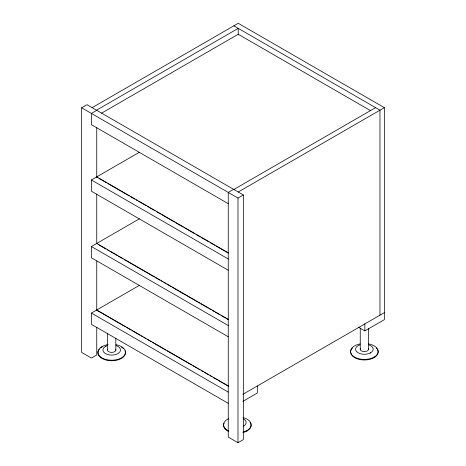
<?xml version="1.0" encoding="UTF-8"?>
<svg xmlns="http://www.w3.org/2000/svg" width="466" height="466" viewBox="0 0 466 466"><rect width="100%" height="100%" fill="white"/><g stroke="black" fill="none" stroke-linecap="round" stroke-linejoin="round"><path stroke-width="0.7" d="M105.467 346.395L105.864 346.098M243.2 426.431L243.59 426.14A8.813 5.091 0 0 0 243.59 418.94M370.22 353.1L370.61 352.803M96.747 327.301L96.747 354.97L91.394 358.063L81.649 352.436L81.649 107.797L87.008 104.704L243.351 194.969L243.351 439.607L237.992 442.7L228.253 437.079L228.253 192.435L233.612 189.342M92.122 107.658L238.237 23.3L384.351 107.658L384.351 319.676L364.866 330.924L358.622 327.318M96.509 110.186L238.237 28.362L238.237 34.903M96.747 110.331L91.394 113.424L91.394 124.667L228.253 203.683M101.547 113.186L238.237 34.268L370.54 110.652M228.253 270.233L91.394 191.217L91.394 179.969L139.34 152.289M228.253 336.784L91.394 257.768L91.394 246.52L139.34 218.839M233.85 189.481L375.584 107.658M238.237 192.015L384.351 107.658M81.649 107.797L237.992 198.062L243.351 194.969M228.253 403.335L91.394 324.319L91.394 313.07L139.34 285.39M242.873 394.329L384.351 312.651M242.873 401.36L257.325 393.013L257.325 385.982M233.85 25.828L379.965 110.186L379.965 315.179M96.747 176.876L228.585 252.991M96.509 177.016L97.767 177.744M99.025 178.472L106.568 182.829M107.827 183.557L129.21 195.901M130.468 196.629L134.872 199.168M136.13 199.897L137.388 200.619M138.641 201.347L146.19 205.704M147.448 206.432L154.997 210.789M156.256 211.512L160.654 214.057M161.912 214.779L174.494 222.043M175.752 222.771L183.295 227.128M184.553 227.851L194.619 233.664M195.871 234.386L200.275 236.932M201.533 237.654L209.083 242.011M210.341 242.739L214.739 245.279M215.997 246.007L227.95 252.904M91.394 179.969L228.253 258.985M96.747 243.427L228.585 319.542M98.396 244.656L105.939 249.013M107.197 249.741L108.456 250.469M109.714 251.191L117.263 255.549M118.515 256.277L122.919 258.816M124.177 259.545L154.368 276.973M155.627 277.701L160.024 280.241M161.283 280.969L162.541 281.691M163.799 282.419L165.686 283.509M166.945 284.237L171.348 286.776M172.606 287.505L199.646 303.116M200.904 303.844L208.453 308.201M209.712 308.923L210.97 309.651M212.228 310.379L214.115 311.469M215.368 312.191L219.771 314.736M221.03 315.459L225.433 318.004M226.692 318.732L227.95 319.455M91.394 246.52L228.253 325.536M96.747 309.977L228.585 386.093M96.509 310.117L125.488 326.852M126.746 327.575L131.156 330.126M132.42 330.848L139.981 335.217M141.239 335.945L142.497 336.673M143.761 337.396L145.648 338.491M146.906 339.219L151.316 341.764M152.58 342.493L165.809 350.129M167.067 350.857L191.643 365.041M192.901 365.769L197.31 368.315M198.568 369.043L199.832 369.771M201.091 370.499L202.984 371.588M204.242 372.317L208.651 374.862M209.91 375.59L211.803 376.685M213.061 377.408L217.471 379.959M218.735 380.681L228.183 386.139M91.394 313.07L228.253 392.087M374.122 357.096L374.122 357.638M368.513 328.18L368.513 349.261M364.866 323.893L364.866 330.924M360.247 328.064L360.247 349.145M247.102 430.433L247.102 430.974M237.992 198.062L237.992 442.7M115.836 338.415L115.836 350.048M107.57 333.213L107.57 349.931M101.961 346.634L101.961 347.182A13.776 7.951 0 0 0 100.773 347.962M96.747 127.801L96.747 177.313M96.747 194.06L96.747 243.572M96.747 261.042L96.747 310.554M115.719 349.43A4.13 2.388 0 0 1 114.141 351.917A4.13 2.388 0 0 1 109.551 352.028L108.712 351.638A4.13 2.388 0 0 1 107.739 349.319M115.952 344.694A13.776 7.951 0 0 1 122.704 357.043A13.776 7.951 0 0 1 100.283 356.706A13.776 7.951 0 0 1 108.135 344.578M125.01 350.747A13.776 7.951 0 0 1 111.7 360.754A13.776 7.951 0 0 1 98.396 350.747M98.658 350.251A13.776 7.951 0 0 1 99.351 349.284M121.445 347.182A13.776 7.951 0 0 1 123.63 348.824M116.11 345.586A8.813 5.091 0 0 1 118.457 353.263A8.813 5.091 0 0 1 104.949 353.263A8.813 5.091 0 0 1 107.296 345.586M242.967 417.542A13.776 7.951 0 0 1 251.133 424.806A13.776 7.951 0 0 1 242.967 432.075M228.69 430.986A13.776 7.951 0 0 1 228.69 418.625M250.085 422.307A13.776 7.951 0 0 1 242.967 432.617M228.69 431.533A13.776 7.951 0 0 1 224.053 423.291M368.396 348.644A4.13 2.388 0 0 1 366.818 351.131A4.13 2.388 0 0 1 362.228 351.242L361.389 350.851A4.13 2.388 0 0 1 360.416 348.533M368.635 343.908A13.776 7.951 0 0 1 375.526 356.146A13.776 7.951 0 0 1 353.234 356.146A13.776 7.951 0 0 1 360.125 343.908M376.312 348.038A13.776 7.951 0 0 1 367.948 359.7A13.776 7.951 0 0 1 350.607 352.016M350.653 351.323A13.776 7.951 0 0 1 352.447 348.038M368.787 344.799A8.813 5.091 0 0 1 371.134 352.477A8.813 5.091 0 0 1 357.626 352.477A8.813 5.091 0 0 1 359.973 344.799"/></g></svg>
